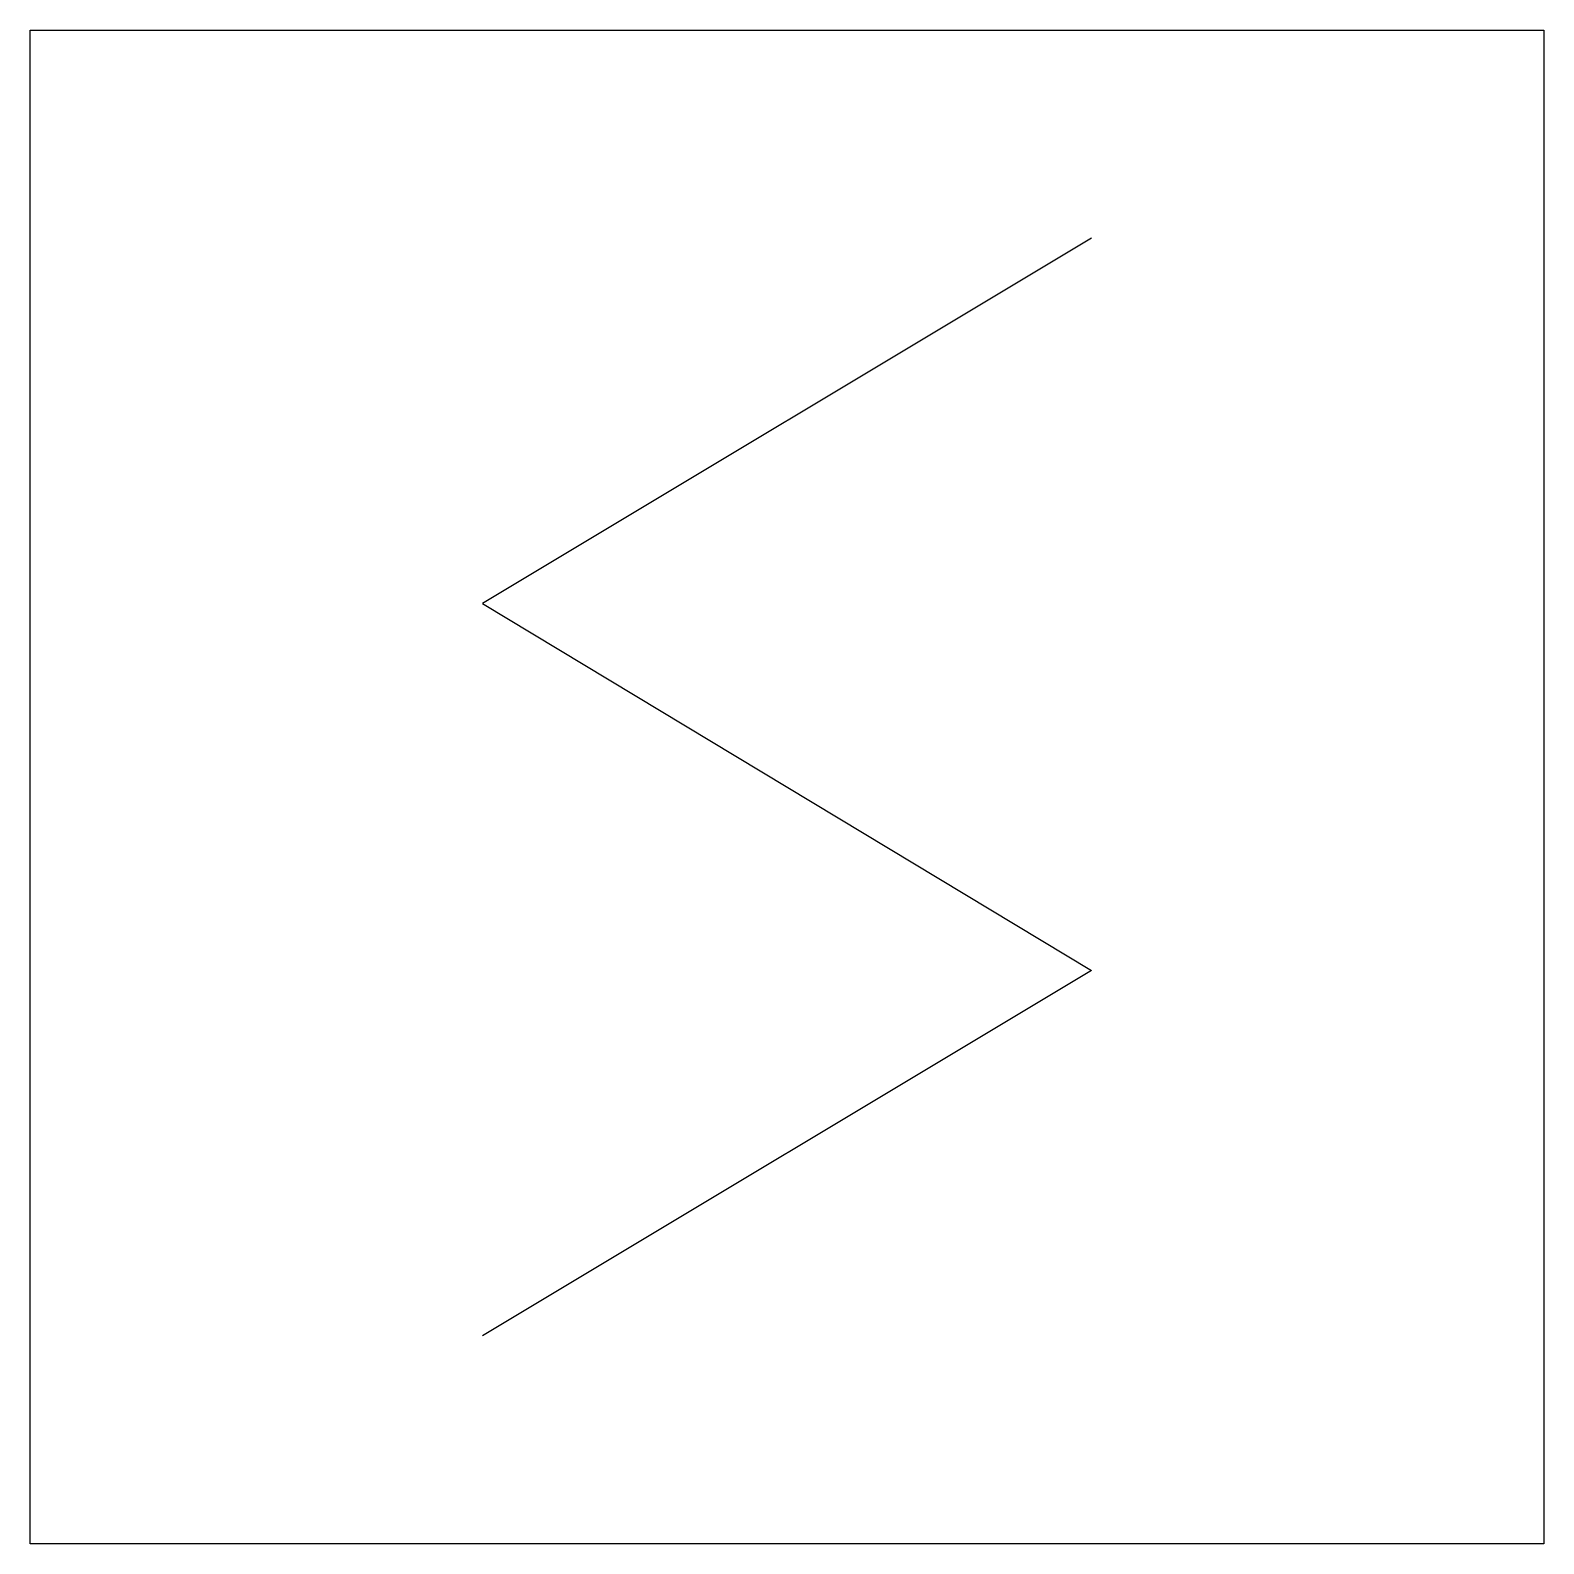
# Model space of a CAD drawing. Extents: x -2.5 to 2.5, y -2.5 to 2.5.
import ezdxf

# ---------------------------------------------------------------- set-up
doc = ezdxf.new("R2010")
doc.units = 0
doc.header["$MEASUREMENT"] = 0
doc.layers.add('EL_DEVICE', color=1, linetype='CONTINUOUS')

msp = doc.modelspace()

# ---------------------------------------------------------------- linework, layer by layer
at = {"layer": 'EL_DEVICE'}
for p, q in [((-2.5, 2.5), (2.5, 2.5)), ((-2.5, -2.5), (-2.5, 2.5)), ((2.5, 2.5), (2.5, -2.5)), ((1.006, 1.8129), (-1.006, 0.6057)), ((-1.006, 0.6057), (1.006, -0.6057)), ((1.006, -0.6057), (-1.006, -1.8129)), ((2.5, -2.5), (-2.5, -2.5))]:
    msp.add_line(p, q, dxfattribs=at)

doc.saveas('drawing.dxf')
